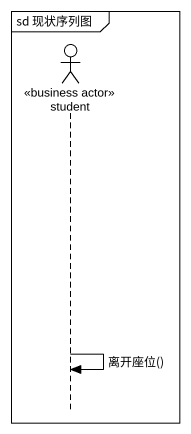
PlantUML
@startuml
mainframe sd 现状序列图
hide footbox
actor student <<business actor>>

student -> student : 离开座位()
@enduml
